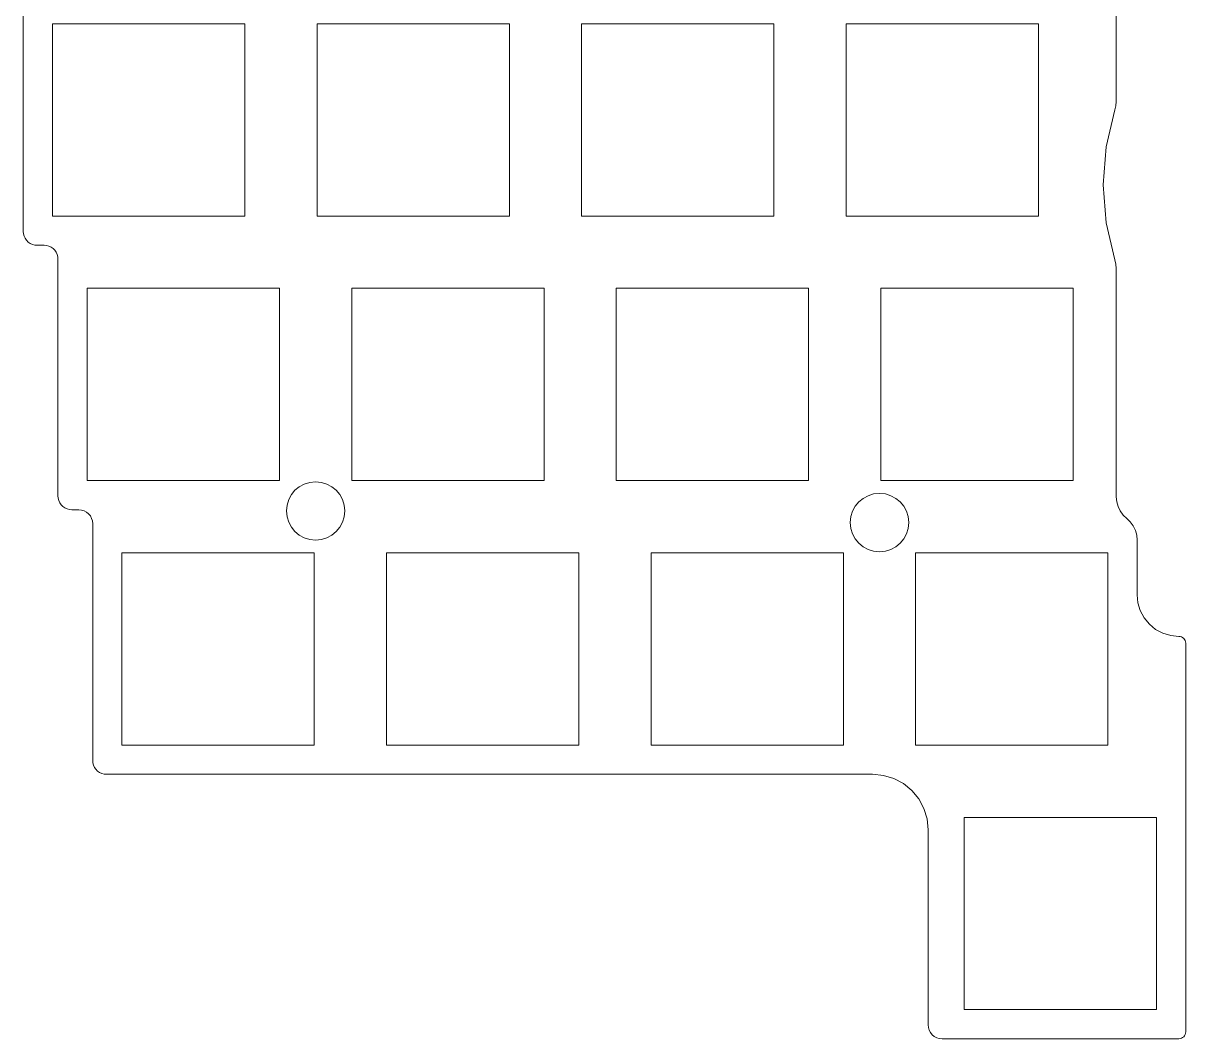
# Model space of a CAD drawing. Header units: millimetres. Extents: x -14 to 204, y 14 to 146.
# Drawn here: x -14.2 to 69.5, y 14 to 87.1 of the extents above; entities that cross this region are included whole.
import ezdxf

# ---------------------------------------------------------------- set-up
doc = ezdxf.new("R2010")
doc.units = ezdxf.units.MM
doc.header["$MEASUREMENT"] = 0
doc.layers.add('Layer 1', color=7, linetype='Continuous', lineweight=0)

# ---------------------------------------------------------------- blocks, each defined once
blk = doc.blocks.new('Block_3')
at = {"layer": 'Layer 1', "color": 1, "lineweight": 9, "true_color": 0xff0000}
blk.add_lwpolyline([(53.551, 29.978), (53.551, 16.137), (67.392, 16.137), (67.392, 29.978), (53.551, 29.978)], dxfattribs=at)
blk = doc.blocks.new('Block_2')
at = {"layer": 'Layer 1'}
blk.add_blockref('Block_3', (0, 0), dxfattribs=at)
blk = doc.blocks.new('Block_1')
at = {"layer": 'Layer 1'}
blk.add_blockref('Block_2', (0, 0), dxfattribs=at)
blk = doc.blocks.new('Block_0')
at = {"layer": 'Layer 1'}
blk.add_blockref('Block_1', (0, 0), dxfattribs=at)
blk = doc.blocks.new('Block_7')
at = {"layer": 'Layer 1', "color": 1, "lineweight": 9, "true_color": 0xff0000}
blk.add_open_spline([(47.454, 49.097), (48.614, 49.097), (49.554, 50.037), (49.554, 51.196), (49.554, 51.196), (49.554, 51.196), (49.554, 51.196), (49.554, 51.196), (49.554, 51.196), (49.554, 51.196), (49.554, 51.196), (49.554, 51.196), (49.554, 51.196), (49.554, 51.196), (49.554, 51.196), (49.554, 51.196), (49.554, 51.196), (49.554, 51.196), (49.554, 51.196), (49.554, 51.196), (49.554, 51.196), (49.554, 51.196), (49.554, 51.196), (49.554, 51.196), (49.554, 51.196), (49.554, 51.196), (49.554, 51.196), (49.554, 51.196), (49.554, 51.196), (49.554, 51.196), (49.554, 51.196), (49.554, 51.196), (49.554, 51.196), (49.554, 51.196), (49.554, 51.196), (49.554, 51.196), (49.554, 51.196), (49.554, 51.196), (49.554, 51.196), (49.554, 51.196), (49.554, 51.196), (49.554, 51.196), (49.554, 51.196), (49.554, 51.196), (49.554, 51.196), (49.554, 51.196), (49.554, 51.196), (49.554, 51.196), (49.554, 51.196), (49.554, 52.355), (48.614, 53.294), (47.454, 53.294), (47.454, 53.294), (47.454, 53.294), (47.454, 53.294), (47.454, 53.294), (47.454, 53.294), (47.454, 53.294), (47.454, 53.294), (47.454, 53.294), (47.454, 53.294), (47.454, 53.294), (47.454, 53.294), (47.454, 53.294), (47.454, 53.294), (47.454, 53.294), (47.454, 53.294), (47.454, 53.294), (47.454, 53.294), (47.454, 53.294), (47.454, 53.294), (47.454, 53.294), (47.454, 53.294), (47.454, 53.294), (47.454, 53.294), (47.454, 53.294), (47.454, 53.294), (47.454, 53.294), (47.454, 53.294), (47.454, 53.294), (47.454, 53.294), (47.454, 53.294), (47.454, 53.294), (47.454, 53.294), (47.454, 53.294), (47.454, 53.294), (47.454, 53.294), (47.454, 53.294), (47.454, 53.294), (47.454, 53.294), (47.454, 53.294), (47.454, 53.294), (47.454, 53.294), (47.454, 53.294), (47.454, 53.294), (47.454, 53.294), (47.454, 53.294), (46.295, 53.294), (45.356, 52.355), (45.356, 51.196), (45.356, 51.196), (45.356, 51.196), (45.356, 51.196), (45.356, 51.196), (45.356, 51.196), (45.356, 51.196), (45.356, 51.196), (45.356, 51.196), (45.356, 51.196), (45.356, 51.196), (45.356, 51.196), (45.356, 51.196), (45.356, 51.196), (45.356, 51.196), (45.356, 51.196), (45.356, 51.196), (45.356, 51.196), (45.356, 51.196), (45.356, 51.196), (45.356, 51.196), (45.356, 51.196), (45.356, 51.196), (45.356, 51.196), (45.356, 51.196), (45.356, 51.196), (45.356, 51.196), (45.356, 51.196), (45.356, 51.196), (45.356, 51.196), (45.356, 51.196), (45.356, 51.196), (45.356, 51.196), (45.356, 51.196), (45.356, 51.196), (45.356, 51.196), (45.356, 51.196), (45.356, 51.196), (45.356, 51.196), (45.356, 51.196), (45.356, 51.196), (45.356, 51.196), (45.356, 51.196), (45.356, 51.196), (45.356, 51.196), (45.356, 51.196), (45.356, 50.037), (46.295, 49.097), (47.454, 49.097), (47.454, 49.097), (47.454, 49.097), (47.454, 49.097), (47.454, 49.097), (47.454, 49.097), (47.454, 49.097), (47.454, 49.097), (47.454, 49.097), (47.454, 49.097), (47.454, 49.097), (47.454, 49.097), (47.454, 49.097), (47.454, 49.097), (47.454, 49.097), (47.454, 49.097), (47.454, 49.097), (47.454, 49.097), (47.454, 49.097), (47.454, 49.097), (47.454, 49.097), (47.454, 49.097), (47.454, 49.097), (47.454, 49.097), (47.454, 49.097), (47.454, 49.097), (47.454, 49.097), (47.454, 49.097), (47.454, 49.097), (47.454, 49.097), (47.454, 49.097), (47.454, 49.097), (47.454, 49.097), (47.454, 49.097), (47.454, 49.097), (47.454, 49.097), (47.454, 49.097), (47.454, 49.097), (47.454, 49.097), (47.454, 49.097), (47.454, 49.097), (47.454, 49.097), (47.454, 49.097), (47.454, 49.097), (47.454, 49.097), (47.454, 49.097), (47.454, 49.097), (47.454, 49.097), (47.454, 49.097), (47.454, 49.097), (47.454, 49.097), (47.454, 49.097), (47.454, 49.097), (47.454, 49.097), (47.454, 49.097), (47.454, 49.097), (47.454, 49.097), (47.454, 49.097), (47.454, 49.097), (47.454, 49.097), (47.454, 49.097), (47.454, 49.097), (47.454, 49.097), (47.454, 49.097), (47.454, 49.097), (47.454, 49.097), (47.454, 49.097), (47.454, 49.097), (47.454, 49.097), (47.454, 49.097), (47.454, 49.097), (47.454, 49.097), (47.454, 49.097), (47.454, 49.097), (47.454, 49.097), (47.454, 49.097), (47.454, 49.097), (47.454, 49.097), (47.454, 49.097), (47.454, 49.097), (47.454, 49.097), (47.454, 49.097), (47.454, 49.097), (47.454, 49.097), (47.454, 49.097), (47.454, 49.097), (47.454, 49.097), (47.454, 49.097), (47.454, 49.097), (47.454, 49.097), (47.454, 49.097), (47.454, 49.097), (47.454, 49.097), (47.454, 49.097), (47.454, 49.097), (47.454, 49.097), (47.454, 49.097)], degree=3, knots=[0, 0, 0, 0, 1, 1, 1, 2, 2, 2, 3, 3, 3, 4, 4, 4, 5, 5, 5, 6, 6, 6, 7, 7, 7, 8, 8, 8, 9, 9, 9, 10, 10, 10, 11, 11, 11, 12, 12, 12, 13, 13, 13, 14, 14, 14, 15, 15, 15, 16, 16, 16, 17, 17, 17, 18, 18, 18, 19, 19, 19, 20, 20, 20, 21, 21, 21, 22, 22, 22, 23, 23, 23, 24, 24, 24, 25, 25, 25, 26, 26, 26, 27, 27, 27, 28, 28, 28, 29, 29, 29, 30, 30, 30, 31, 31, 31, 32, 32, 32, 33, 33, 33, 34, 34, 34, 35, 35, 35, 36, 36, 36, 37, 37, 37, 38, 38, 38, 39, 39, 39, 40, 40, 40, 41, 41, 41, 42, 42, 42, 43, 43, 43, 44, 44, 44, 45, 45, 45, 46, 46, 46, 47, 47, 47, 48, 48, 48, 49, 49, 49, 50, 50, 50, 51, 51, 51, 52, 52, 52, 53, 53, 53, 54, 54, 54, 55, 55, 55, 56, 56, 56, 57, 57, 57, 58, 58, 58, 59, 59, 59, 60, 60, 60, 61, 61, 61, 62, 62, 62, 63, 63, 63, 64, 64, 64, 65, 65, 65, 66, 66, 66, 67, 67, 67, 68, 68, 68, 69, 69, 69, 70, 70, 70, 71, 71, 71, 72, 72, 72, 73, 73, 73, 74, 74, 74, 75, 75, 75, 76, 76, 76, 77, 77, 77, 78, 78, 78, 79, 79, 79, 80, 80, 80, 81, 81, 81, 81], dxfattribs=at)
blk = doc.blocks.new('Block_6')
at = {"layer": 'Layer 1'}
blk.add_blockref('Block_7', (0, 0), dxfattribs=at)
blk = doc.blocks.new('Block_5')
at = {"layer": 'Layer 1'}
blk.add_blockref('Block_6', (0, 0), dxfattribs=at)
blk = doc.blocks.new('Block_4')
at = {"layer": 'Layer 1'}
blk.add_blockref('Block_5', (0, 0), dxfattribs=at)
blk = doc.blocks.new('Block_11')
at = {"layer": 'Layer 1', "color": 1, "lineweight": 9, "true_color": 0xff0000}
blk.add_open_spline([(6.882, 49.933), (8.041, 49.933), (8.98, 50.873), (8.98, 52.032), (8.98, 52.032), (8.98, 52.032), (8.98, 52.032), (8.98, 52.032), (8.98, 52.032), (8.98, 52.032), (8.98, 52.032), (8.98, 52.032), (8.98, 52.032), (8.98, 52.032), (8.98, 52.032), (8.98, 52.032), (8.98, 52.032), (8.98, 52.032), (8.98, 52.032), (8.98, 52.032), (8.98, 52.032), (8.98, 52.032), (8.98, 52.032), (8.98, 52.032), (8.98, 52.032), (8.98, 52.032), (8.98, 52.032), (8.98, 52.032), (8.98, 52.032), (8.98, 52.032), (8.98, 52.032), (8.98, 52.032), (8.98, 52.032), (8.98, 52.032), (8.98, 52.032), (8.98, 52.032), (8.98, 52.032), (8.98, 52.032), (8.98, 52.032), (8.98, 52.032), (8.98, 52.032), (8.98, 52.032), (8.98, 52.032), (8.98, 52.032), (8.98, 52.032), (8.98, 52.032), (8.98, 52.032), (8.98, 52.032), (8.98, 52.032), (8.98, 53.191), (8.041, 54.131), (6.882, 54.131), (6.882, 54.131), (6.882, 54.131), (6.882, 54.131), (6.882, 54.131), (6.882, 54.131), (6.882, 54.131), (6.882, 54.131), (6.882, 54.131), (6.882, 54.131), (6.882, 54.131), (6.882, 54.131), (6.882, 54.131), (6.882, 54.131), (6.882, 54.131), (6.882, 54.131), (6.882, 54.131), (6.882, 54.131), (6.882, 54.131), (6.882, 54.131), (6.882, 54.131), (6.882, 54.131), (6.882, 54.131), (6.882, 54.131), (6.882, 54.131), (6.882, 54.131), (6.882, 54.131), (6.882, 54.131), (6.882, 54.131), (6.882, 54.131), (6.882, 54.131), (6.882, 54.131), (6.882, 54.131), (6.882, 54.131), (6.882, 54.131), (6.882, 54.131), (6.882, 54.131), (6.882, 54.131), (6.882, 54.131), (6.882, 54.131), (6.882, 54.131), (6.882, 54.131), (6.882, 54.131), (6.882, 54.131), (6.882, 54.131), (6.882, 54.131), (5.722, 54.131), (4.782, 53.191), (4.782, 52.032), (4.782, 52.032), (4.782, 52.032), (4.782, 52.032), (4.782, 52.032), (4.782, 52.032), (4.782, 52.032), (4.782, 52.032), (4.782, 52.032), (4.782, 52.032), (4.782, 52.032), (4.782, 52.032), (4.782, 52.032), (4.782, 52.032), (4.782, 52.032), (4.782, 52.032), (4.782, 52.032), (4.782, 52.032), (4.782, 52.032), (4.782, 52.032), (4.782, 52.032), (4.782, 52.032), (4.782, 52.032), (4.782, 52.032), (4.782, 52.032), (4.782, 52.032), (4.782, 52.032), (4.782, 52.032), (4.782, 52.032), (4.782, 52.032), (4.782, 52.032), (4.782, 52.032), (4.782, 52.032), (4.782, 52.032), (4.782, 52.032), (4.782, 52.032), (4.782, 52.032), (4.782, 52.032), (4.782, 52.032), (4.782, 52.032), (4.782, 52.032), (4.782, 52.032), (4.782, 52.032), (4.782, 52.032), (4.782, 52.032), (4.782, 52.032), (4.782, 50.873), (5.722, 49.933), (6.882, 49.933), (6.882, 49.933), (6.882, 49.933), (6.882, 49.933), (6.882, 49.933), (6.882, 49.933), (6.882, 49.933), (6.882, 49.933), (6.882, 49.933), (6.882, 49.933), (6.882, 49.933), (6.882, 49.933), (6.882, 49.933), (6.882, 49.933), (6.882, 49.933), (6.882, 49.933), (6.882, 49.933), (6.882, 49.933), (6.882, 49.933), (6.882, 49.933), (6.882, 49.933), (6.882, 49.933), (6.882, 49.933), (6.882, 49.933), (6.882, 49.933), (6.882, 49.933), (6.882, 49.933), (6.882, 49.933), (6.882, 49.933), (6.882, 49.933), (6.882, 49.933), (6.882, 49.933), (6.882, 49.933), (6.882, 49.933), (6.882, 49.933), (6.882, 49.933), (6.882, 49.933), (6.882, 49.933), (6.882, 49.933), (6.882, 49.933), (6.882, 49.933), (6.882, 49.933), (6.882, 49.933), (6.882, 49.933), (6.882, 49.933), (6.882, 49.933), (6.882, 49.933), (6.882, 49.933), (6.882, 49.933), (6.882, 49.933), (6.882, 49.933), (6.882, 49.933), (6.882, 49.933), (6.882, 49.933), (6.882, 49.933), (6.882, 49.933), (6.882, 49.933), (6.882, 49.933), (6.882, 49.933), (6.882, 49.933), (6.882, 49.933), (6.882, 49.933), (6.882, 49.933), (6.882, 49.933), (6.882, 49.933), (6.882, 49.933), (6.882, 49.933), (6.882, 49.933), (6.882, 49.933), (6.882, 49.933), (6.882, 49.933), (6.882, 49.933), (6.882, 49.933), (6.882, 49.933), (6.882, 49.933), (6.882, 49.933), (6.882, 49.933), (6.882, 49.933), (6.882, 49.933), (6.882, 49.933), (6.882, 49.933), (6.882, 49.933), (6.882, 49.933), (6.882, 49.933), (6.882, 49.933), (6.882, 49.933), (6.882, 49.933), (6.882, 49.933), (6.882, 49.933), (6.882, 49.933), (6.882, 49.933), (6.882, 49.933), (6.882, 49.933), (6.882, 49.933), (6.882, 49.933), (6.882, 49.933), (6.882, 49.933)], degree=3, knots=[0, 0, 0, 0, 1, 1, 1, 2, 2, 2, 3, 3, 3, 4, 4, 4, 5, 5, 5, 6, 6, 6, 7, 7, 7, 8, 8, 8, 9, 9, 9, 10, 10, 10, 11, 11, 11, 12, 12, 12, 13, 13, 13, 14, 14, 14, 15, 15, 15, 16, 16, 16, 17, 17, 17, 18, 18, 18, 19, 19, 19, 20, 20, 20, 21, 21, 21, 22, 22, 22, 23, 23, 23, 24, 24, 24, 25, 25, 25, 26, 26, 26, 27, 27, 27, 28, 28, 28, 29, 29, 29, 30, 30, 30, 31, 31, 31, 32, 32, 32, 33, 33, 33, 34, 34, 34, 35, 35, 35, 36, 36, 36, 37, 37, 37, 38, 38, 38, 39, 39, 39, 40, 40, 40, 41, 41, 41, 42, 42, 42, 43, 43, 43, 44, 44, 44, 45, 45, 45, 46, 46, 46, 47, 47, 47, 48, 48, 48, 49, 49, 49, 50, 50, 50, 51, 51, 51, 52, 52, 52, 53, 53, 53, 54, 54, 54, 55, 55, 55, 56, 56, 56, 57, 57, 57, 58, 58, 58, 59, 59, 59, 60, 60, 60, 61, 61, 61, 62, 62, 62, 63, 63, 63, 64, 64, 64, 65, 65, 65, 66, 66, 66, 67, 67, 67, 68, 68, 68, 69, 69, 69, 70, 70, 70, 71, 71, 71, 72, 72, 72, 73, 73, 73, 74, 74, 74, 75, 75, 75, 76, 76, 76, 77, 77, 77, 78, 78, 78, 79, 79, 79, 80, 80, 80, 81, 81, 81, 81], dxfattribs=at)
blk = doc.blocks.new('Block_10')
at = {"layer": 'Layer 1'}
blk.add_blockref('Block_11', (0, 0), dxfattribs=at)
blk = doc.blocks.new('Block_9')
at = {"layer": 'Layer 1'}
blk.add_blockref('Block_10', (0, 0), dxfattribs=at)
blk = doc.blocks.new('Block_8')
at = {"layer": 'Layer 1'}
blk.add_blockref('Block_9', (0, 0), dxfattribs=at)
blk = doc.blocks.new('Block_23')
at = {"layer": 'Layer 1', "color": 1, "lineweight": 9, "true_color": 0xff0000}
blk.add_lwpolyline([(-9.557, 68.053), (-9.557, 54.212), (4.283, 54.212), (4.283, 68.053), (-9.557, 68.053)], dxfattribs=at)
blk = doc.blocks.new('Block_22')
at = {"layer": 'Layer 1'}
blk.add_blockref('Block_23', (0, 0), dxfattribs=at)
blk = doc.blocks.new('Block_21')
at = {"layer": 'Layer 1'}
blk.add_blockref('Block_22', (0, 0), dxfattribs=at)
blk = doc.blocks.new('Block_20')
at = {"layer": 'Layer 1'}
blk.add_blockref('Block_21', (0, 0), dxfattribs=at)
blk = doc.blocks.new('Block_55')
at = {"layer": 'Layer 1', "color": 1, "lineweight": 9, "true_color": 0xff0000}
blk.add_lwpolyline([(-12.056, 87.091), (-12.056, 73.249), (1.785, 73.249), (1.785, 87.091), (-12.056, 87.091)], dxfattribs=at)
blk = doc.blocks.new('Block_54')
at = {"layer": 'Layer 1'}
blk.add_blockref('Block_55', (0, 0), dxfattribs=at)
blk = doc.blocks.new('Block_53')
at = {"layer": 'Layer 1'}
blk.add_blockref('Block_54', (0, 0), dxfattribs=at)
blk = doc.blocks.new('Block_52')
at = {"layer": 'Layer 1'}
blk.add_blockref('Block_53', (0, 0), dxfattribs=at)
blk = doc.blocks.new('Block_59')
at = {"layer": 'Layer 1', "color": 1, "lineweight": 9, "true_color": 0xff0000}
blk.add_lwpolyline([(-7.06, 49.015), (-7.059, 35.174), (6.782, 35.174), (6.782, 49.015), (-7.06, 49.015)], dxfattribs=at)
blk = doc.blocks.new('Block_58')
at = {"layer": 'Layer 1'}
blk.add_blockref('Block_59', (0, 0), dxfattribs=at)
blk = doc.blocks.new('Block_57')
at = {"layer": 'Layer 1'}
blk.add_blockref('Block_58', (0, 0), dxfattribs=at)
blk = doc.blocks.new('Block_56')
at = {"layer": 'Layer 1'}
blk.add_blockref('Block_57', (0, 0), dxfattribs=at)
blk = doc.blocks.new('Block_63')
at = {"layer": 'Layer 1', "color": 1, "lineweight": 9, "true_color": 0xff0000}
blk.add_lwpolyline([(63.893, 35.174), (63.893, 49.015), (50.053, 49.015), (50.053, 35.174), (63.893, 35.174)], dxfattribs=at)
blk = doc.blocks.new('Block_62')
at = {"layer": 'Layer 1'}
blk.add_blockref('Block_63', (0, 0), dxfattribs=at)
blk = doc.blocks.new('Block_61')
at = {"layer": 'Layer 1'}
blk.add_blockref('Block_62', (0, 0), dxfattribs=at)
blk = doc.blocks.new('Block_60')
at = {"layer": 'Layer 1'}
blk.add_blockref('Block_61', (0, 0), dxfattribs=at)
blk = doc.blocks.new('Block_83')
at = {"layer": 'Layer 1', "color": 1, "lineweight": 9, "true_color": 0xff0000}
blk.add_lwpolyline([(26.019, 87.091), (26.019, 73.249), (39.86, 73.249), (39.86, 87.091), (26.019, 87.091)], dxfattribs=at)
blk = doc.blocks.new('Block_82')
at = {"layer": 'Layer 1'}
blk.add_blockref('Block_83', (0, 0), dxfattribs=at)
blk = doc.blocks.new('Block_81')
at = {"layer": 'Layer 1'}
blk.add_blockref('Block_82', (0, 0), dxfattribs=at)
blk = doc.blocks.new('Block_80')
at = {"layer": 'Layer 1'}
blk.add_blockref('Block_81', (0, 0), dxfattribs=at)
blk = doc.blocks.new('Block_87')
at = {"layer": 'Layer 1', "color": 1, "lineweight": 9, "true_color": 0xff0000}
blk.add_lwpolyline([(47.554, 68.053), (47.554, 54.212), (61.396, 54.212), (61.396, 68.053), (47.554, 68.053)], dxfattribs=at)
blk = doc.blocks.new('Block_86')
at = {"layer": 'Layer 1'}
blk.add_blockref('Block_87', (0, 0), dxfattribs=at)
blk = doc.blocks.new('Block_85')
at = {"layer": 'Layer 1'}
blk.add_blockref('Block_86', (0, 0), dxfattribs=at)
blk = doc.blocks.new('Block_84')
at = {"layer": 'Layer 1'}
blk.add_blockref('Block_85', (0, 0), dxfattribs=at)
blk = doc.blocks.new('Block_91')
at = {"layer": 'Layer 1', "color": 1, "lineweight": 9, "true_color": 0xff0000}
blk.add_lwpolyline([(9.48, 68.053), (9.48, 54.212), (23.321, 54.212), (23.321, 68.053), (9.48, 68.053)], dxfattribs=at)
blk = doc.blocks.new('Block_90')
at = {"layer": 'Layer 1'}
blk.add_blockref('Block_91', (0, 0), dxfattribs=at)
blk = doc.blocks.new('Block_89')
at = {"layer": 'Layer 1'}
blk.add_blockref('Block_90', (0, 0), dxfattribs=at)
blk = doc.blocks.new('Block_88')
at = {"layer": 'Layer 1'}
blk.add_blockref('Block_89', (0, 0), dxfattribs=at)
blk = doc.blocks.new('Block_95')
at = {"layer": 'Layer 1', "color": 1, "lineweight": 9, "true_color": 0xff0000}
blk.add_lwpolyline([(31.016, 49.015), (31.016, 35.174), (44.857, 35.174), (44.857, 49.015), (31.016, 49.015)], dxfattribs=at)
blk = doc.blocks.new('Block_94')
at = {"layer": 'Layer 1'}
blk.add_blockref('Block_95', (0, 0), dxfattribs=at)
blk = doc.blocks.new('Block_93')
at = {"layer": 'Layer 1'}
blk.add_blockref('Block_94', (0, 0), dxfattribs=at)
blk = doc.blocks.new('Block_92')
at = {"layer": 'Layer 1'}
blk.add_blockref('Block_93', (0, 0), dxfattribs=at)
blk = doc.blocks.new('Block_99')
at = {"layer": 'Layer 1', "color": 1, "lineweight": 9, "true_color": 0xff0000}
blk.add_lwpolyline([(11.978, 49.015), (11.978, 35.174), (25.819, 35.174), (25.819, 49.015), (11.978, 49.015)], dxfattribs=at)
blk = doc.blocks.new('Block_98')
at = {"layer": 'Layer 1'}
blk.add_blockref('Block_99', (0, 0), dxfattribs=at)
blk = doc.blocks.new('Block_97')
at = {"layer": 'Layer 1'}
blk.add_blockref('Block_98', (0, 0), dxfattribs=at)
blk = doc.blocks.new('Block_96')
at = {"layer": 'Layer 1'}
blk.add_blockref('Block_97', (0, 0), dxfattribs=at)
blk = doc.blocks.new('Block_103')
at = {"layer": 'Layer 1', "color": 1, "lineweight": 9, "true_color": 0xff0000}
blk.add_lwpolyline([(28.517, 68.053), (28.517, 54.212), (42.358, 54.212), (42.358, 68.053), (28.517, 68.053)], dxfattribs=at)
blk = doc.blocks.new('Block_102')
at = {"layer": 'Layer 1'}
blk.add_blockref('Block_103', (0, 0), dxfattribs=at)
blk = doc.blocks.new('Block_101')
at = {"layer": 'Layer 1'}
blk.add_blockref('Block_102', (0, 0), dxfattribs=at)
blk = doc.blocks.new('Block_100')
at = {"layer": 'Layer 1'}
blk.add_blockref('Block_101', (0, 0), dxfattribs=at)
blk = doc.blocks.new('Block_107')
at = {"layer": 'Layer 1', "color": 1, "lineweight": 9, "true_color": 0xff0000}
blk.add_lwpolyline([(45.056, 87.091), (45.056, 73.249), (58.897, 73.249), (58.897, 87.091), (45.056, 87.091)], dxfattribs=at)
blk = doc.blocks.new('Block_106')
at = {"layer": 'Layer 1'}
blk.add_blockref('Block_107', (0, 0), dxfattribs=at)
blk = doc.blocks.new('Block_105')
at = {"layer": 'Layer 1'}
blk.add_blockref('Block_106', (0, 0), dxfattribs=at)
blk = doc.blocks.new('Block_104')
at = {"layer": 'Layer 1'}
blk.add_blockref('Block_105', (0, 0), dxfattribs=at)
blk = doc.blocks.new('Block_111')
at = {"layer": 'Layer 1', "color": 1, "lineweight": 9, "true_color": 0xff0000}
blk.add_lwpolyline([(6.982, 87.091), (6.982, 73.249), (20.822, 73.249), (20.822, 87.091), (6.982, 87.091)], dxfattribs=at)
blk = doc.blocks.new('Block_110')
at = {"layer": 'Layer 1'}
blk.add_blockref('Block_111', (0, 0), dxfattribs=at)
blk = doc.blocks.new('Block_109')
at = {"layer": 'Layer 1'}
blk.add_blockref('Block_110', (0, 0), dxfattribs=at)
blk = doc.blocks.new('Block_108')
at = {"layer": 'Layer 1'}
blk.add_blockref('Block_109', (0, 0), dxfattribs=at)
blk = doc.blocks.new('Block_135')
at = {"layer": 'Layer 1', "color": 5, "lineweight": 9, "true_color": 0x0000ff}
blk.add_lwpolyline([(51.953, 14.042), (51.758, 14.061), (51.571, 14.117), (51.398, 14.21), (51.247, 14.334), (51.123, 14.485), (51.03, 14.658), (50.973, 14.846), (50.954, 15.041)], dxfattribs=at)
blk = doc.blocks.new('Block_134')
at = {"layer": 'Layer 1'}
blk.add_blockref('Block_135', (0, 0), dxfattribs=at)
blk = doc.blocks.new('Block_133')
at = {"layer": 'Layer 1'}
blk.add_blockref('Block_134', (0, 0), dxfattribs=at)
blk = doc.blocks.new('Block_138')
at = {"layer": 'Layer 1', "color": 5, "lineweight": 9, "true_color": 0x0000ff}
blk.add_line((50.954, 15.041), (50.954, 29.079), dxfattribs=at)
blk = doc.blocks.new('Block_137')
at = {"layer": 'Layer 1'}
blk.add_blockref('Block_138', (0, 0), dxfattribs=at)
blk = doc.blocks.new('Block_136')
at = {"layer": 'Layer 1'}
blk.add_blockref('Block_137', (0, 0), dxfattribs=at)
blk = doc.blocks.new('Block_141')
at = {"layer": 'Layer 1', "color": 5, "lineweight": 9, "true_color": 0x0000ff}
blk.add_lwpolyline([(50.954, 29.079), (50.877, 29.859), (50.65, 30.608), (50.28, 31.299), (49.783, 31.905), (49.177, 32.402), (48.486, 32.772), (47.736, 32.999), (46.957, 33.076)], dxfattribs=at)
blk = doc.blocks.new('Block_140')
at = {"layer": 'Layer 1'}
blk.add_blockref('Block_141', (0, 0), dxfattribs=at)
blk = doc.blocks.new('Block_139')
at = {"layer": 'Layer 1'}
blk.add_blockref('Block_140', (0, 0), dxfattribs=at)
blk = doc.blocks.new('Block_144')
at = {"layer": 'Layer 1', "color": 5, "lineweight": 9, "true_color": 0x0000ff}
blk.add_line((46.957, 33.076), (-8.158, 33.076), dxfattribs=at)
blk = doc.blocks.new('Block_143')
at = {"layer": 'Layer 1'}
blk.add_blockref('Block_144', (0, 0), dxfattribs=at)
blk = doc.blocks.new('Block_142')
at = {"layer": 'Layer 1'}
blk.add_blockref('Block_143', (0, 0), dxfattribs=at)
blk = doc.blocks.new('Block_147')
at = {"layer": 'Layer 1', "color": 5, "lineweight": 9, "true_color": 0x0000ff}
blk.add_lwpolyline([(-8.158, 33.076), (-8.332, 33.091), (-8.5, 33.136), (-8.658, 33.21), (-8.801, 33.31), (-8.924, 33.433), (-9.024, 33.575), (-9.097, 33.734), (-9.143, 33.902), (-9.158, 34.075)], dxfattribs=at)
blk = doc.blocks.new('Block_146')
at = {"layer": 'Layer 1'}
blk.add_blockref('Block_147', (0, 0), dxfattribs=at)
blk = doc.blocks.new('Block_145')
at = {"layer": 'Layer 1'}
blk.add_blockref('Block_146', (0, 0), dxfattribs=at)
blk = doc.blocks.new('Block_150')
at = {"layer": 'Layer 1', "color": 5, "lineweight": 9, "true_color": 0x0000ff}
blk.add_line((-9.158, 34.075), (-9.158, 51.114), dxfattribs=at)
blk = doc.blocks.new('Block_149')
at = {"layer": 'Layer 1'}
blk.add_blockref('Block_150', (0, 0), dxfattribs=at)
blk = doc.blocks.new('Block_148')
at = {"layer": 'Layer 1'}
blk.add_blockref('Block_149', (0, 0), dxfattribs=at)
blk = doc.blocks.new('Block_153')
at = {"layer": 'Layer 1', "color": 5, "lineweight": 9, "true_color": 0x0000ff}
blk.add_lwpolyline([(-9.158, 51.114), (-9.177, 51.309), (-9.234, 51.497), (-9.326, 51.67), (-9.45, 51.82), (-9.602, 51.945), (-9.775, 52.037), (-9.963, 52.094), (-10.158, 52.113)], dxfattribs=at)
blk = doc.blocks.new('Block_152')
at = {"layer": 'Layer 1'}
blk.add_blockref('Block_153', (0, 0), dxfattribs=at)
blk = doc.blocks.new('Block_151')
at = {"layer": 'Layer 1'}
blk.add_blockref('Block_152', (0, 0), dxfattribs=at)
blk = doc.blocks.new('Block_156')
at = {"layer": 'Layer 1', "color": 5, "lineweight": 9, "true_color": 0x0000ff}
blk.add_line((-10.158, 52.113), (-10.658, 52.113), dxfattribs=at)
blk = doc.blocks.new('Block_155')
at = {"layer": 'Layer 1'}
blk.add_blockref('Block_156', (0, 0), dxfattribs=at)
blk = doc.blocks.new('Block_154')
at = {"layer": 'Layer 1'}
blk.add_blockref('Block_155', (0, 0), dxfattribs=at)
blk = doc.blocks.new('Block_159')
at = {"layer": 'Layer 1', "color": 5, "lineweight": 9, "true_color": 0x0000ff}
blk.add_lwpolyline([(-10.658, 52.113), (-10.831, 52.128), (-11, 52.173), (-11.157, 52.247), (-11.3, 52.348), (-11.423, 52.471), (-11.523, 52.613), (-11.596, 52.771), (-11.641, 52.939), (-11.656, 53.112)], dxfattribs=at)
blk = doc.blocks.new('Block_158')
at = {"layer": 'Layer 1'}
blk.add_blockref('Block_159', (0, 0), dxfattribs=at)
blk = doc.blocks.new('Block_157')
at = {"layer": 'Layer 1'}
blk.add_blockref('Block_158', (0, 0), dxfattribs=at)
blk = doc.blocks.new('Block_162')
at = {"layer": 'Layer 1', "color": 5, "lineweight": 9, "true_color": 0x0000ff}
blk.add_line((-11.656, 53.112), (-11.656, 70.151), dxfattribs=at)
blk = doc.blocks.new('Block_161')
at = {"layer": 'Layer 1'}
blk.add_blockref('Block_162', (0, 0), dxfattribs=at)
blk = doc.blocks.new('Block_160')
at = {"layer": 'Layer 1'}
blk.add_blockref('Block_161', (0, 0), dxfattribs=at)
blk = doc.blocks.new('Block_165')
at = {"layer": 'Layer 1', "color": 5, "lineweight": 9, "true_color": 0x0000ff}
blk.add_lwpolyline([(-11.656, 70.151), (-11.672, 70.325), (-11.716, 70.493), (-11.79, 70.651), (-11.89, 70.794), (-12.014, 70.917), (-12.156, 71.017), (-12.314, 71.091), (-12.483, 71.136), (-12.656, 71.151)], dxfattribs=at)
blk = doc.blocks.new('Block_164')
at = {"layer": 'Layer 1'}
blk.add_blockref('Block_165', (0, 0), dxfattribs=at)
blk = doc.blocks.new('Block_163')
at = {"layer": 'Layer 1'}
blk.add_blockref('Block_164', (0, 0), dxfattribs=at)
blk = doc.blocks.new('Block_168')
at = {"layer": 'Layer 1', "color": 5, "lineweight": 9, "true_color": 0x0000ff}
blk.add_line((-12.656, 71.151), (-13.156, 71.151), dxfattribs=at)
blk = doc.blocks.new('Block_167')
at = {"layer": 'Layer 1'}
blk.add_blockref('Block_168', (0, 0), dxfattribs=at)
blk = doc.blocks.new('Block_166')
at = {"layer": 'Layer 1'}
blk.add_blockref('Block_167', (0, 0), dxfattribs=at)
blk = doc.blocks.new('Block_171')
at = {"layer": 'Layer 1', "color": 5, "lineweight": 9, "true_color": 0x0000ff}
blk.add_lwpolyline([(-13.156, 71.151), (-13.329, 71.166), (-13.497, 71.211), (-13.655, 71.285), (-13.798, 71.385), (-13.921, 71.508), (-14.021, 71.651), (-14.094, 71.809), (-14.14, 71.977), (-14.155, 72.15)], dxfattribs=at)
blk = doc.blocks.new('Block_170')
at = {"layer": 'Layer 1'}
blk.add_blockref('Block_171', (0, 0), dxfattribs=at)
blk = doc.blocks.new('Block_169')
at = {"layer": 'Layer 1'}
blk.add_blockref('Block_170', (0, 0), dxfattribs=at)
blk = doc.blocks.new('Block_174')
at = {"layer": 'Layer 1', "color": 5, "lineweight": 9, "true_color": 0x0000ff}
blk.add_line((-14.155, 72.15), (-14.155, 88.19), dxfattribs=at)
blk = doc.blocks.new('Block_173')
at = {"layer": 'Layer 1'}
blk.add_blockref('Block_174', (0, 0), dxfattribs=at)
blk = doc.blocks.new('Block_172')
at = {"layer": 'Layer 1'}
blk.add_blockref('Block_173', (0, 0), dxfattribs=at)
blk = doc.blocks.new('Block_234')
at = {"layer": 'Layer 1', "color": 5, "lineweight": 9, "true_color": 0x0000ff}
blk.add_line((64.493, 88.381), (64.493, 81.506), dxfattribs=at)
blk = doc.blocks.new('Block_233')
at = {"layer": 'Layer 1'}
blk.add_blockref('Block_234', (0, 0), dxfattribs=at)
blk = doc.blocks.new('Block_232')
at = {"layer": 'Layer 1'}
blk.add_blockref('Block_233', (0, 0), dxfattribs=at)
blk = doc.blocks.new('Block_237')
at = {"layer": 'Layer 1', "color": 5, "lineweight": 9, "true_color": 0x0000ff}
blk.add_lwpolyline([(64.493, 81.506), (64.469, 81.195), (64.396, 80.89)], dxfattribs=at)
blk = doc.blocks.new('Block_236')
at = {"layer": 'Layer 1'}
blk.add_blockref('Block_237', (0, 0), dxfattribs=at)
blk = doc.blocks.new('Block_235')
at = {"layer": 'Layer 1'}
blk.add_blockref('Block_236', (0, 0), dxfattribs=at)
blk = doc.blocks.new('Block_240')
at = {"layer": 'Layer 1', "color": 5, "lineweight": 9, "true_color": 0x0000ff}
blk.add_lwpolyline([(64.396, 80.89), (63.759, 78.228), (63.544, 75.498), (63.759, 72.768), (64.396, 70.106)], dxfattribs=at)
blk = doc.blocks.new('Block_239')
at = {"layer": 'Layer 1'}
blk.add_blockref('Block_240', (0, 0), dxfattribs=at)
blk = doc.blocks.new('Block_238')
at = {"layer": 'Layer 1'}
blk.add_blockref('Block_239', (0, 0), dxfattribs=at)
blk = doc.blocks.new('Block_243')
at = {"layer": 'Layer 1', "color": 5, "lineweight": 9, "true_color": 0x0000ff}
blk.add_lwpolyline([(64.396, 70.106), (64.469, 69.802), (64.493, 69.489)], dxfattribs=at)
blk = doc.blocks.new('Block_242')
at = {"layer": 'Layer 1'}
blk.add_blockref('Block_243', (0, 0), dxfattribs=at)
blk = doc.blocks.new('Block_241')
at = {"layer": 'Layer 1'}
blk.add_blockref('Block_242', (0, 0), dxfattribs=at)
blk = doc.blocks.new('Block_246')
at = {"layer": 'Layer 1', "color": 5, "lineweight": 9, "true_color": 0x0000ff}
blk.add_line((64.493, 69.489), (64.493, 53.049), dxfattribs=at)
blk = doc.blocks.new('Block_245')
at = {"layer": 'Layer 1'}
blk.add_blockref('Block_246', (0, 0), dxfattribs=at)
blk = doc.blocks.new('Block_244')
at = {"layer": 'Layer 1'}
blk.add_blockref('Block_245', (0, 0), dxfattribs=at)
blk = doc.blocks.new('Block_249')
at = {"layer": 'Layer 1', "color": 5, "lineweight": 9, "true_color": 0x0000ff}
blk.add_lwpolyline([(64.493, 53.049), (64.526, 52.693), (64.62, 52.349), (64.775, 52.026), (64.985, 51.736), (65.243, 51.489)], dxfattribs=at)
blk = doc.blocks.new('Block_248')
at = {"layer": 'Layer 1'}
blk.add_blockref('Block_249', (0, 0), dxfattribs=at)
blk = doc.blocks.new('Block_247')
at = {"layer": 'Layer 1'}
blk.add_blockref('Block_248', (0, 0), dxfattribs=at)
blk = doc.blocks.new('Block_252')
at = {"layer": 'Layer 1', "color": 5, "lineweight": 9, "true_color": 0x0000ff}
blk.add_lwpolyline([(65.243, 51.489), (65.501, 51.242), (65.711, 50.952), (65.866, 50.63), (65.96, 50.285), (65.993, 49.929)], dxfattribs=at)
blk = doc.blocks.new('Block_251')
at = {"layer": 'Layer 1'}
blk.add_blockref('Block_252', (0, 0), dxfattribs=at)
blk = doc.blocks.new('Block_250')
at = {"layer": 'Layer 1'}
blk.add_blockref('Block_251', (0, 0), dxfattribs=at)
blk = doc.blocks.new('Block_255')
at = {"layer": 'Layer 1', "color": 5, "lineweight": 9, "true_color": 0x0000ff}
blk.add_line((65.993, 49.929), (65.993, 46), dxfattribs=at)
blk = doc.blocks.new('Block_254')
at = {"layer": 'Layer 1'}
blk.add_blockref('Block_255', (0, 0), dxfattribs=at)
blk = doc.blocks.new('Block_253')
at = {"layer": 'Layer 1'}
blk.add_blockref('Block_254', (0, 0), dxfattribs=at)
blk = doc.blocks.new('Block_258')
at = {"layer": 'Layer 1', "color": 5, "lineweight": 9, "true_color": 0x0000ff}
blk.add_lwpolyline([(65.993, 46), (66.05, 45.416), (66.221, 44.853), (66.498, 44.335), (66.871, 43.881), (67.325, 43.507), (67.844, 43.23), (68.407, 43.06), (68.991, 43.002)], dxfattribs=at)
blk = doc.blocks.new('Block_257')
at = {"layer": 'Layer 1'}
blk.add_blockref('Block_258', (0, 0), dxfattribs=at)
blk = doc.blocks.new('Block_256')
at = {"layer": 'Layer 1'}
blk.add_blockref('Block_257', (0, 0), dxfattribs=at)
blk = doc.blocks.new('Block_261')
at = {"layer": 'Layer 1', "color": 5, "lineweight": 9, "true_color": 0x0000ff}
blk.add_lwpolyline([(68.991, 43.002), (69.088, 42.993), (69.182, 42.964), (69.268, 42.918), (69.344, 42.856), (69.406, 42.781), (69.452, 42.694), (69.481, 42.601), (69.491, 42.503)], dxfattribs=at)
blk = doc.blocks.new('Block_260')
at = {"layer": 'Layer 1'}
blk.add_blockref('Block_261', (0, 0), dxfattribs=at)
blk = doc.blocks.new('Block_259')
at = {"layer": 'Layer 1'}
blk.add_blockref('Block_260', (0, 0), dxfattribs=at)
blk = doc.blocks.new('Block_264')
at = {"layer": 'Layer 1', "color": 5, "lineweight": 9, "true_color": 0x0000ff}
blk.add_line((69.491, 42.503), (69.491, 14.541), dxfattribs=at)
blk = doc.blocks.new('Block_263')
at = {"layer": 'Layer 1'}
blk.add_blockref('Block_264', (0, 0), dxfattribs=at)
blk = doc.blocks.new('Block_262')
at = {"layer": 'Layer 1'}
blk.add_blockref('Block_263', (0, 0), dxfattribs=at)
blk = doc.blocks.new('Block_267')
at = {"layer": 'Layer 1', "color": 5, "lineweight": 9, "true_color": 0x0000ff}
blk.add_lwpolyline([(69.491, 14.541), (69.481, 14.443), (69.452, 14.35), (69.406, 14.263), (69.344, 14.188), (69.268, 14.126), (69.182, 14.079), (69.088, 14.051), (68.991, 14.042)], dxfattribs=at)
blk = doc.blocks.new('Block_266')
at = {"layer": 'Layer 1'}
blk.add_blockref('Block_267', (0, 0), dxfattribs=at)
blk = doc.blocks.new('Block_265')
at = {"layer": 'Layer 1'}
blk.add_blockref('Block_266', (0, 0), dxfattribs=at)
blk = doc.blocks.new('Block_270')
at = {"layer": 'Layer 1', "color": 5, "lineweight": 9, "true_color": 0x0000ff}
blk.add_line((68.991, 14.042), (51.953, 14.042), dxfattribs=at)
blk = doc.blocks.new('Block_269')
at = {"layer": 'Layer 1'}
blk.add_blockref('Block_270', (0, 0), dxfattribs=at)
blk = doc.blocks.new('Block_268')
at = {"layer": 'Layer 1'}
blk.add_blockref('Block_269', (0, 0), dxfattribs=at)
blk = doc.blocks.new('Block_132')
at = {"layer": 'Layer 1'}
for name in ['Block_172', 'Block_232', 'Block_235', 'Block_238', 'Block_169', 'Block_166', 'Block_163', 'Block_160', 'Block_241', 'Block_244', 'Block_157', 'Block_247', 'Block_154', 'Block_151', 'Block_148', 'Block_250', 'Block_253', 'Block_256', 'Block_259', 'Block_262', 'Block_145', 'Block_142', 'Block_139', 'Block_136', 'Block_133', 'Block_265', 'Block_268']:
    blk.add_blockref(name, (0, 0), dxfattribs=at)

msp = doc.modelspace()

# ---------------------------------------------------------------- block references
at = {"layer": 'Layer 1'}
for name in ['Block_132', 'Block_52', 'Block_108', 'Block_80', 'Block_104', 'Block_20', 'Block_88', 'Block_100', 'Block_84', 'Block_8', 'Block_4', 'Block_56', 'Block_96', 'Block_92', 'Block_60', 'Block_0']:
    msp.add_blockref(name, (0, 0), dxfattribs=at)

doc.saveas('drawing.dxf')
